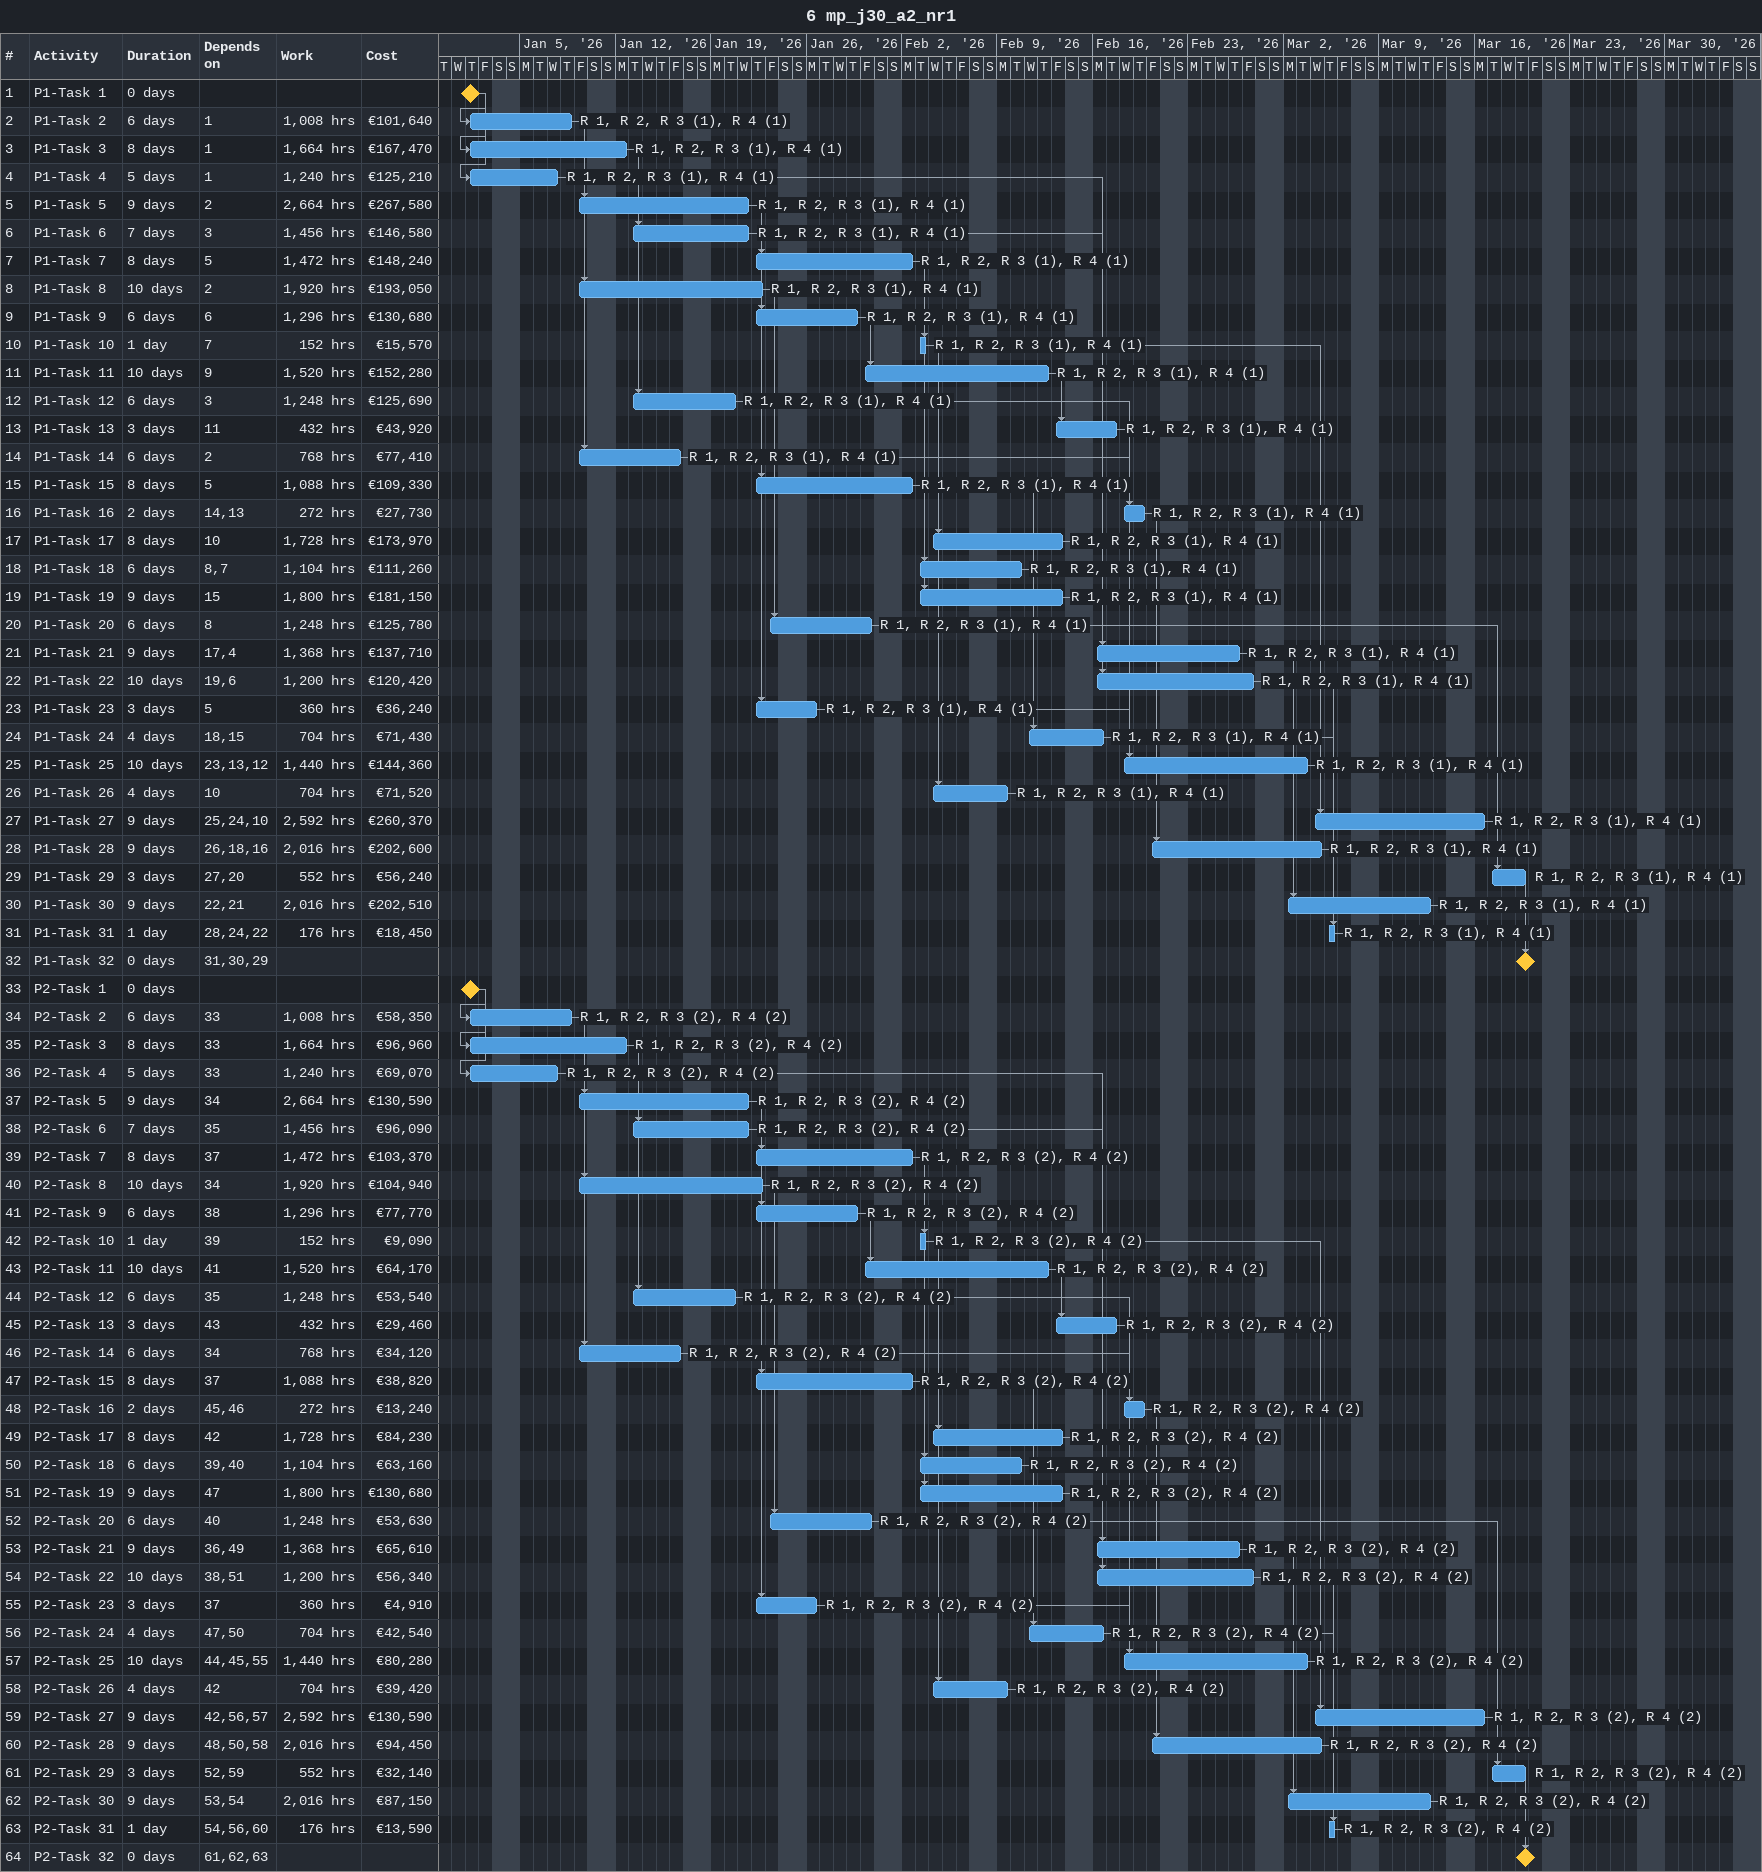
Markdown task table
6 mp_j30_a2_nr1

| ID | Task | Duration | Start | Finish | Predecessors | Resources | Work (h) | Cost (€) |
|---|---|---|---|---|---|---|---|---|
| 1 | P1-Task 1 | 0d | 2026-01-01 | 2026-01-01 |  |  |  |  |
| 2 | P1-Task 2 | 6d | 2026-01-01 | 2026-01-08 | 1 | R 1, R 2, R 3 (1), R 4 (1) | 1008 | 101640 |
| 3 | P1-Task 3 | 8d | 2026-01-01 | 2026-01-12 | 1 | R 1, R 2, R 3 (1), R 4 (1) | 1664 | 167470 |
| 4 | P1-Task 4 | 5d | 2026-01-01 | 2026-01-07 | 1 | R 1, R 2, R 3 (1), R 4 (1) | 1240 | 125210 |
| 5 | P1-Task 5 | 9d | 2026-01-09 | 2026-01-21 | 2 | R 1, R 2, R 3 (1), R 4 (1) | 2664 | 267580 |
| 6 | P1-Task 6 | 7d | 2026-01-13 | 2026-01-21 | 3 | R 1, R 2, R 3 (1), R 4 (1) | 1456 | 146580 |
| 7 | P1-Task 7 | 8d | 2026-01-22 | 2026-02-02 | 5 | R 1, R 2, R 3 (1), R 4 (1) | 1472 | 148240 |
| 8 | P1-Task 8 | 10d | 2026-01-09 | 2026-01-22 | 2 | R 1, R 2, R 3 (1), R 4 (1) | 1920 | 193050 |
| 9 | P1-Task 9 | 6d | 2026-01-22 | 2026-01-29 | 6 | R 1, R 2, R 3 (1), R 4 (1) | 1296 | 130680 |
| 10 | P1-Task 10 | 1d | 2026-02-03 | 2026-02-03 | 7 | R 1, R 2, R 3 (1), R 4 (1) | 152 | 15570 |
| 11 | P1-Task 11 | 10d | 2026-01-30 | 2026-02-12 | 9 | R 1, R 2, R 3 (1), R 4 (1) | 1520 | 152280 |
| 12 | P1-Task 12 | 6d | 2026-01-13 | 2026-01-20 | 3 | R 1, R 2, R 3 (1), R 4 (1) | 1248 | 125690 |
| 13 | P1-Task 13 | 3d | 2026-02-13 | 2026-02-17 | 11 | R 1, R 2, R 3 (1), R 4 (1) | 432 | 43920 |
| 14 | P1-Task 14 | 6d | 2026-01-09 | 2026-01-16 | 2 | R 1, R 2, R 3 (1), R 4 (1) | 768 | 77410 |
| 15 | P1-Task 15 | 8d | 2026-01-22 | 2026-02-02 | 5 | R 1, R 2, R 3 (1), R 4 (1) | 1088 | 109330 |
| 16 | P1-Task 16 | 2d | 2026-02-18 | 2026-02-19 | 14, 13 | R 1, R 2, R 3 (1), R 4 (1) | 272 | 27730 |
| 17 | P1-Task 17 | 8d | 2026-02-04 | 2026-02-13 | 10 | R 1, R 2, R 3 (1), R 4 (1) | 1728 | 173970 |
| 18 | P1-Task 18 | 6d | 2026-02-03 | 2026-02-10 | 8, 7 | R 1, R 2, R 3 (1), R 4 (1) | 1104 | 111260 |
| 19 | P1-Task 19 | 9d | 2026-02-03 | 2026-02-13 | 15 | R 1, R 2, R 3 (1), R 4 (1) | 1800 | 181150 |
| 20 | P1-Task 20 | 6d | 2026-01-23 | 2026-01-30 | 8 | R 1, R 2, R 3 (1), R 4 (1) | 1248 | 125780 |
| 21 | P1-Task 21 | 9d | 2026-02-16 | 2026-02-26 | 17, 4 | R 1, R 2, R 3 (1), R 4 (1) | 1368 | 137710 |
| 22 | P1-Task 22 | 10d | 2026-02-16 | 2026-02-27 | 19, 6 | R 1, R 2, R 3 (1), R 4 (1) | 1200 | 120420 |
| 23 | P1-Task 23 | 3d | 2026-01-22 | 2026-01-26 | 5 | R 1, R 2, R 3 (1), R 4 (1) | 360 | 36240 |
| 24 | P1-Task 24 | 4d | 2026-02-11 | 2026-02-16 | 18, 15 | R 1, R 2, R 3 (1), R 4 (1) | 704 | 71430 |
| 25 | P1-Task 25 | 10d | 2026-02-18 | 2026-03-03 | 23, 13, 12 | R 1, R 2, R 3 (1), R 4 (1) | 1440 | 144360 |
| 26 | P1-Task 26 | 4d | 2026-02-04 | 2026-02-09 | 10 | R 1, R 2, R 3 (1), R 4 (1) | 704 | 71520 |
| 27 | P1-Task 27 | 9d | 2026-03-04 | 2026-03-16 | 25, 24, 10 | R 1, R 2, R 3 (1), R 4 (1) | 2592 | 260370 |
| 28 | P1-Task 28 | 9d | 2026-02-20 | 2026-03-04 | 26, 18, 16 | R 1, R 2, R 3 (1), R 4 (1) | 2016 | 202600 |
| 29 | P1-Task 29 | 3d | 2026-03-17 | 2026-03-19 | 27, 20 | R 1, R 2, R 3 (1), R 4 (1) | 552 | 56240 |
| 30 | P1-Task 30 | 9d | 2026-03-02 | 2026-03-12 | 22, 21 | R 1, R 2, R 3 (1), R 4 (1) | 2016 | 202510 |
| 31 | P1-Task 31 | 1d | 2026-03-05 | 2026-03-05 | 28, 24, 22 | R 1, R 2, R 3 (1), R 4 (1) | 176 | 18450 |
| 32 | P1-Task 32 | 0d | 2026-03-19 | 2026-03-19 | 31, 30, 29 |  |  |  |
| 33 | P2-Task 1 | 0d | 2026-01-01 | 2026-01-01 |  |  |  |  |
| 34 | P2-Task 2 | 6d | 2026-01-01 | 2026-01-08 | 33 | R 1, R 2, R 3 (2), R 4 (2) | 1008 | 58350 |
| 35 | P2-Task 3 | 8d | 2026-01-01 | 2026-01-12 | 33 | R 1, R 2, R 3 (2), R 4 (2) | 1664 | 96960 |
| 36 | P2-Task 4 | 5d | 2026-01-01 | 2026-01-07 | 33 | R 1, R 2, R 3 (2), R 4 (2) | 1240 | 69070 |
| 37 | P2-Task 5 | 9d | 2026-01-09 | 2026-01-21 | 34 | R 1, R 2, R 3 (2), R 4 (2) | 2664 | 130590 |
| 38 | P2-Task 6 | 7d | 2026-01-13 | 2026-01-21 | 35 | R 1, R 2, R 3 (2), R 4 (2) | 1456 | 96090 |
| 39 | P2-Task 7 | 8d | 2026-01-22 | 2026-02-02 | 37 | R 1, R 2, R 3 (2), R 4 (2) | 1472 | 103370 |
| 40 | P2-Task 8 | 10d | 2026-01-09 | 2026-01-22 | 34 | R 1, R 2, R 3 (2), R 4 (2) | 1920 | 104940 |
| 41 | P2-Task 9 | 6d | 2026-01-22 | 2026-01-29 | 38 | R 1, R 2, R 3 (2), R 4 (2) | 1296 | 77770 |
| 42 | P2-Task 10 | 1d | 2026-02-03 | 2026-02-03 | 39 | R 1, R 2, R 3 (2), R 4 (2) | 152 | 9090 |
| 43 | P2-Task 11 | 10d | 2026-01-30 | 2026-02-12 | 41 | R 1, R 2, R 3 (2), R 4 (2) | 1520 | 64170 |
| 44 | P2-Task 12 | 6d | 2026-01-13 | 2026-01-20 | 35 | R 1, R 2, R 3 (2), R 4 (2) | 1248 | 53540 |
| 45 | P2-Task 13 | 3d | 2026-02-13 | 2026-02-17 | 43 | R 1, R 2, R 3 (2), R 4 (2) | 432 | 29460 |
| 46 | P2-Task 14 | 6d | 2026-01-09 | 2026-01-16 | 34 | R 1, R 2, R 3 (2), R 4 (2) | 768 | 34120 |
| 47 | P2-Task 15 | 8d | 2026-01-22 | 2026-02-02 | 37 | R 1, R 2, R 3 (2), R 4 (2) | 1088 | 38820 |
| 48 | P2-Task 16 | 2d | 2026-02-18 | 2026-02-19 | 45, 46 | R 1, R 2, R 3 (2), R 4 (2) | 272 | 13240 |
| 49 | P2-Task 17 | 8d | 2026-02-04 | 2026-02-13 | 42 | R 1, R 2, R 3 (2), R 4 (2) | 1728 | 84230 |
| 50 | P2-Task 18 | 6d | 2026-02-03 | 2026-02-10 | 39, 40 | R 1, R 2, R 3 (2), R 4 (2) | 1104 | 63160 |
| 51 | P2-Task 19 | 9d | 2026-02-03 | 2026-02-13 | 47 | R 1, R 2, R 3 (2), R 4 (2) | 1800 | 130680 |
| 52 | P2-Task 20 | 6d | 2026-01-23 | 2026-01-30 | 40 | R 1, R 2, R 3 (2), R 4 (2) | 1248 | 53630 |
| 53 | P2-Task 21 | 9d | 2026-02-16 | 2026-02-26 | 36, 49 | R 1, R 2, R 3 (2), R 4 (2) | 1368 | 65610 |
| 54 | P2-Task 22 | 10d | 2026-02-16 | 2026-02-27 | 38, 51 | R 1, R 2, R 3 (2), R 4 (2) | 1200 | 56340 |
| 55 | P2-Task 23 | 3d | 2026-01-22 | 2026-01-26 | 37 | R 1, R 2, R 3 (2), R 4 (2) | 360 | 4910 |
| 56 | P2-Task 24 | 4d | 2026-02-11 | 2026-02-16 | 47, 50 | R 1, R 2, R 3 (2), R 4 (2) | 704 | 42540 |
| 57 | P2-Task 25 | 10d | 2026-02-18 | 2026-03-03 | 44, 45, 55 | R 1, R 2, R 3 (2), R 4 (2) | 1440 | 80280 |
| 58 | P2-Task 26 | 4d | 2026-02-04 | 2026-02-09 | 42 | R 1, R 2, R 3 (2), R 4 (2) | 704 | 39420 |
| 59 | P2-Task 27 | 9d | 2026-03-04 | 2026-03-16 | 42, 56, 57 | R 1, R 2, R 3 (2), R 4 (2) | 2592 | 130590 |
| 60 | P2-Task 28 | 9d | 2026-02-20 | 2026-03-04 | 48, 50, 58 | R 1, R 2, R 3 (2), R 4 (2) | 2016 | 94450 |
| 61 | P2-Task 29 | 3d | 2026-03-17 | 2026-03-19 | 52, 59 | R 1, R 2, R 3 (2), R 4 (2) | 552 | 32140 |
| 62 | P2-Task 30 | 9d | 2026-03-02 | 2026-03-12 | 53, 54 | R 1, R 2, R 3 (2), R 4 (2) | 2016 | 87150 |
| 63 | P2-Task 31 | 1d | 2026-03-05 | 2026-03-05 | 54, 56, 60 | R 1, R 2, R 3 (2), R 4 (2) | 176 | 13590 |
| 64 | P2-Task 32 | 0d | 2026-03-19 | 2026-03-19 | 61, 62, 63 |  |  |  |
